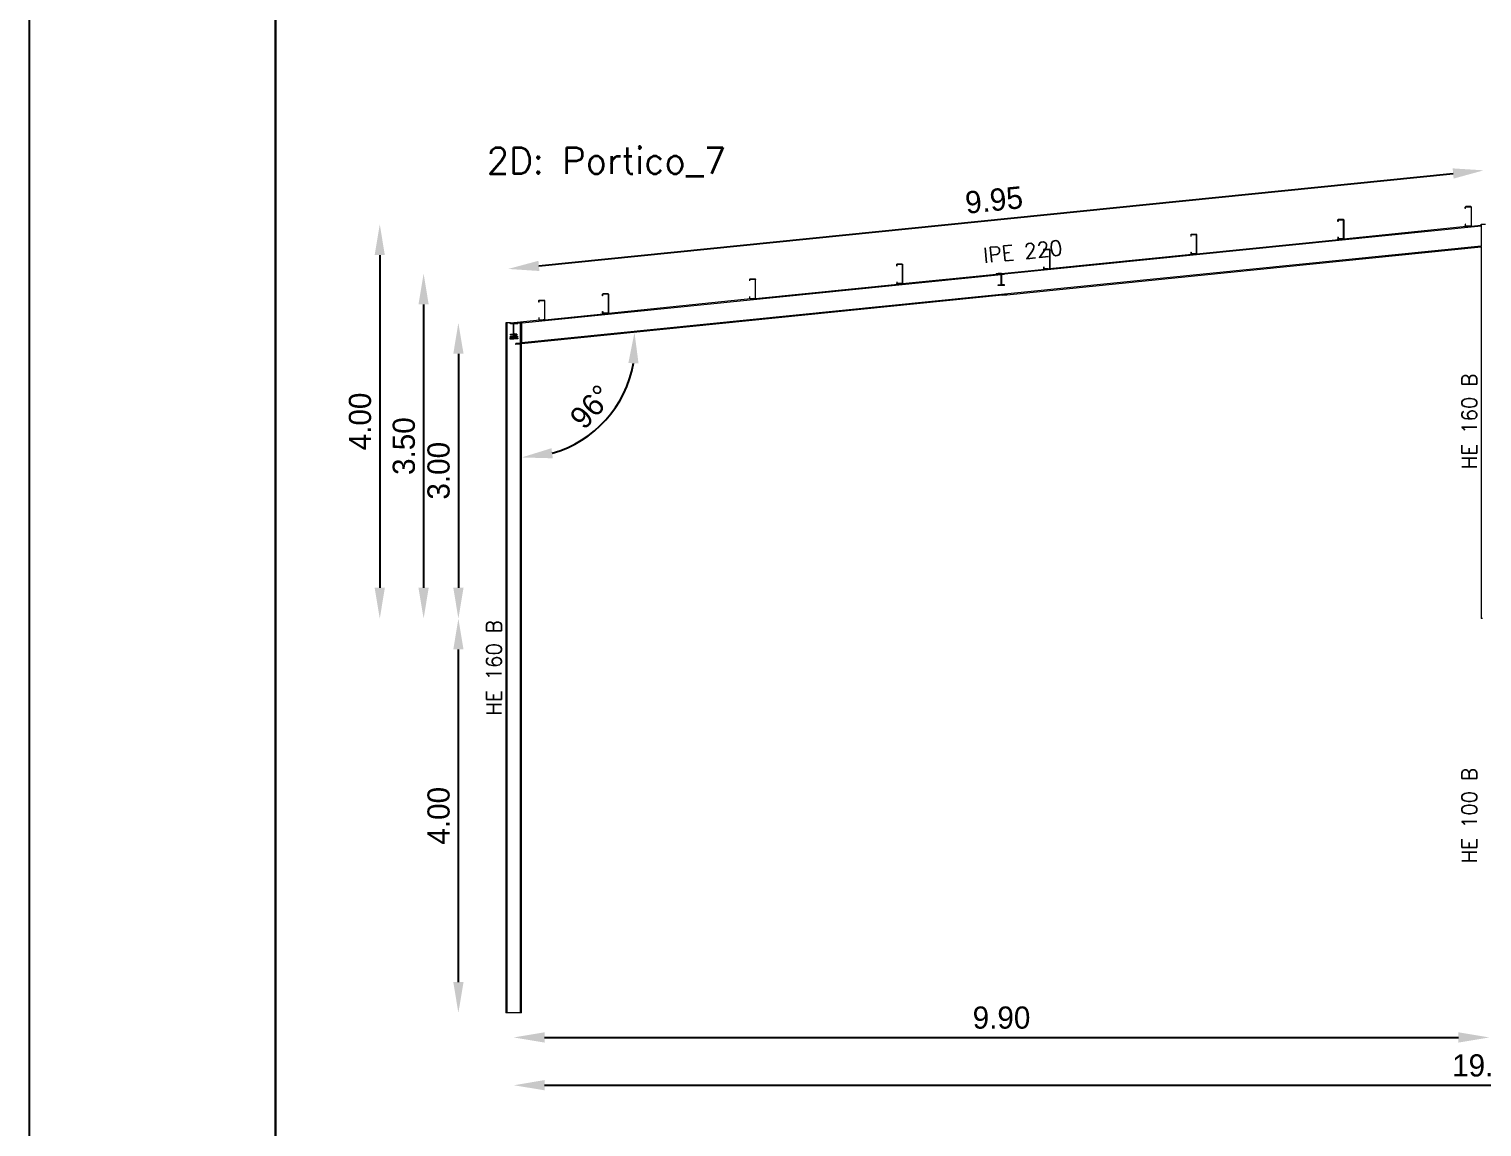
# Model space of a CAD drawing. Header units: inches. Extents: x 72863 to 72995, y 49095 to 49225.
# Drawn here: x 72907.03 to 72918.83, y 49205.99 to 49214.9 of the extents above; entities that cross this region are included whole.
import ezdxf
from ezdxf.enums import TextEntityAlignment as Align

# ---------------------------------------------------------------- set-up
doc = ezdxf.new("R2010")
doc.units = ezdxf.units.IN
doc.layers.get('0').update_dxf_attribs({"lineweight": 15})
for name, color, linetype, lineweight in [('BARRAS_DE_ACERO', 7, 'Continuous', 9), ('Cotas', 200, 'Continuous', 9), ('REFERENCIA_DE_LAS_BARRAS', 2, 'Continuous', 9), ('TITULOS', 9, 'Continuous', 9)]:
    doc.layers.add(name, color=color, linetype=linetype, lineweight=lineweight)
doc.layers.add('VG', color=7, linetype='Continuous')
doc.styles.add('CYPETXT', font='romans__.ttf', dxfattribs={"height": 0.2})
doc.styles.add('RomanS', font='')
doc.styles.get('RomanS').set_extended_font_data('Porsche')
doc.dimstyles.new('100-color', dxfattribs={"dimtxt": 0.18, "dimasz": 0.25, "dimexe": 0, "dimexo": 0.5, "dimgap": 0.07, "dimtad": 1, "dimlfac": 1.25, "dimzin": 4, "dimdsep": 46, "dimtxsty": 'RomanS', "dimcen": 0.1, "dimse1": 1, "dimse2": 1, "dimadec": 0, "dimazin": 0, "dimtfac": 1, "dimtix": 1, "dimtmove": 2, "dimatfit": 3, "dimfxl": 1, "dimtvp": 1.058824, "dimtolj": 1, "dimtzin": 1, "dimarcsym": 0})

# ---------------------------------------------------------------- blocks, each defined once
blk = doc.blocks.new('PLANTILLA')
at = {"layer": 'VG'}
for p, q in [((72862.71, 49224.711), (72862.71, 49195.011)), ((72864.71, 49196.011), (72864.71, 49223.711))]:
    blk.add_line(p, q, dxfattribs=at)
blk.add_lwpolyline([(72903.71, 49199.561), (72903.71, 49223.711), (72864.71, 49223.711), (72864.71, 49196.011), (72885.71, 49196.011), (72885.71, 49199.611)], dxfattribs=at)
blk = doc.blocks.new('*D108')
at = {"layer": 'Cotas', "color": 0, "lineweight": -2, "transparency": 16777216}
blk.add_line((72911.218, 49206.328), (72926.558, 49206.328), dxfattribs=at)
at = {"layer": 'Cotas', "color": 0, "transparency": 16777216}
for points in [[(72911.218, 49206.37), (72911.218, 49206.287), (72910.968, 49206.328)], [(72926.558, 49206.37), (72926.558, 49206.287), (72926.808, 49206.328)]]:
    blk.add_solid(points, dxfattribs=at)
at = {"layer": 'Defpoints', "color": 0, "transparency": 16777216}
for p in [(72910.968, 49206.915), (72926.808, 49206.915), (72926.808, 49206.328)]:
    blk.add_point(p, dxfattribs=at)
at = {"layer": 'Cotas', "color": 0, "transparency": 16777216, "insert": (72918.888, 49206.488), "char_height": 0.18, "attachment_point": 5, "style": 'RomanS'}
blk.add_mtext('\\A1;19.80', dxfattribs=at)
blk = doc.blocks.new('*D109')
at = {"layer": 'Cotas', "color": 0, "lineweight": -2, "transparency": 16777216}
blk.add_line((72910.518, 49207.165), (72910.518, 49209.865), dxfattribs=at)
at = {"layer": 'Cotas', "color": 0, "transparency": 16777216}
for points in [[(72910.477, 49209.865), (72910.56, 49209.865), (72910.518, 49210.115)], [(72910.477, 49207.165), (72910.56, 49207.165), (72910.518, 49206.915)]]:
    blk.add_solid(points, dxfattribs=at)
at = {"layer": 'Defpoints', "color": 0, "transparency": 16777216}
for p in [(72910.518, 49210.115), (72910.968, 49210.115), (72910.968, 49206.915)]:
    blk.add_point(p, dxfattribs=at)
at = {"layer": 'Cotas', "color": 0, "transparency": 16777216, "insert": (72910.358, 49208.515), "char_height": 0.18, "attachment_point": 5, "rotation": 90, "style": 'RomanS'}
blk.add_mtext('\\A1;4.00', dxfattribs=at)
blk = doc.blocks.new('*D110')
at = {"layer": 'Cotas', "color": 0, "lineweight": -2, "transparency": 16777216}
blk.add_line((72910.518, 49212.265), (72910.518, 49210.365), dxfattribs=at)
at = {"layer": 'Cotas', "color": 0, "transparency": 16777216}
for points in [[(72910.477, 49212.265), (72910.56, 49212.265), (72910.518, 49212.515)], [(72910.477, 49210.365), (72910.56, 49210.365), (72910.518, 49210.115)]]:
    blk.add_solid(points, dxfattribs=at)
at = {"layer": 'Defpoints', "color": 0, "transparency": 16777216}
for p in [(72910.968, 49212.515), (72910.518, 49210.115), (72910.968, 49210.115)]:
    blk.add_point(p, dxfattribs=at)
at = {"layer": 'Cotas', "color": 0, "transparency": 16777216, "insert": (72910.358, 49211.315), "char_height": 0.18, "attachment_point": 5, "rotation": 90, "style": 'RomanS'}
blk.add_mtext('\\A1;3.00', dxfattribs=at)
blk = doc.blocks.new('*D112')
at = {"layer": 'Cotas', "color": 0, "lineweight": -2, "transparency": 16777216}
blk.add_line((72910.236, 49212.665), (72910.236, 49210.365), dxfattribs=at)
at = {"layer": 'Cotas', "color": 0, "transparency": 16777216}
for points in [[(72910.194, 49212.665), (72910.277, 49212.665), (72910.236, 49212.915)], [(72910.194, 49210.365), (72910.277, 49210.365), (72910.236, 49210.115)]]:
    blk.add_solid(points, dxfattribs=at)
at = {"layer": 'Defpoints', "color": 0, "transparency": 16777216}
for p in [(72914.928, 49212.915), (72910.236, 49210.115), (72914.928, 49210.115)]:
    blk.add_point(p, dxfattribs=at)
at = {"layer": 'Cotas', "color": 0, "transparency": 16777216, "insert": (72910.076, 49211.515), "char_height": 0.18, "attachment_point": 5, "rotation": 90, "style": 'RomanS'}
blk.add_mtext('\\A1;3.50', dxfattribs=at)
blk = doc.blocks.new('*D113')
at = {"layer": 'Cotas', "color": 0, "lineweight": -2, "transparency": 16777216}
blk.add_line((72909.88, 49213.065), (72909.88, 49210.365), dxfattribs=at)
at = {"layer": 'Cotas', "color": 0, "transparency": 16777216}
for points in [[(72909.838, 49213.065), (72909.921, 49213.065), (72909.88, 49213.315)], [(72909.838, 49210.365), (72909.921, 49210.365), (72909.88, 49210.115)]]:
    blk.add_solid(points, dxfattribs=at)
at = {"layer": 'Defpoints', "color": 0, "transparency": 16777216}
for p in [(72918.888, 49213.315), (72909.88, 49210.115), (72918.888, 49210.115)]:
    blk.add_point(p, dxfattribs=at)
at = {"layer": 'Cotas', "color": 0, "transparency": 16777216, "insert": (72909.72, 49211.715), "char_height": 0.18, "attachment_point": 5, "rotation": 90, "style": 'RomanS'}
blk.add_mtext('\\A1;4.00', dxfattribs=at)
blk = doc.blocks.new('*D115')
at = {"layer": 'Cotas', "color": 0, "lineweight": -2, "transparency": 16777216}
blk.add_line((72911.218, 49206.716), (72918.638, 49206.716), dxfattribs=at)
at = {"layer": 'Cotas', "color": 0, "transparency": 16777216}
for points in [[(72911.218, 49206.758), (72911.218, 49206.674), (72910.968, 49206.716)], [(72918.638, 49206.758), (72918.638, 49206.674), (72918.888, 49206.716)]]:
    blk.add_solid(points, dxfattribs=at)
at = {"layer": 'Defpoints', "color": 0, "transparency": 16777216}
for p in [(72910.968, 49206.915), (72918.888, 49206.915), (72918.888, 49206.716)]:
    blk.add_point(p, dxfattribs=at)
at = {"layer": 'Cotas', "color": 0, "transparency": 16777216, "insert": (72914.928, 49206.876), "char_height": 0.18, "attachment_point": 5, "style": 'RomanS'}
blk.add_mtext('\\A1;9.90', dxfattribs=at)
blk = doc.blocks.new('*D116')
at = {"layer": 'Cotas', "color": 0, "lineweight": -2, "transparency": 16777216}
blk.add_line((72911.172, 49212.978), (72918.595, 49213.728), dxfattribs=at)
at = {"layer": 'Cotas', "color": 0, "transparency": 16777216}
for points in [[(72918.591, 49213.769), (72918.599, 49213.686), (72918.843, 49213.753)], [(72911.168, 49213.019), (72911.176, 49212.936), (72910.923, 49212.953)]]:
    blk.add_solid(points, dxfattribs=at)
at = {"layer": 'Defpoints', "color": 0, "transparency": 16777216}
for p in [(72918.843, 49213.753), (72918.888, 49213.315), (72910.968, 49212.515)]:
    blk.add_point(p, dxfattribs=at)
at = {"layer": 'Cotas', "color": 0, "transparency": 16777216, "insert": (72914.867, 49213.512), "char_height": 0.18, "attachment_point": 5, "rotation": 5.7679, "style": 'RomanS'}
blk.add_mtext('\\A1;9.95', dxfattribs=at)
blk = doc.blocks.new('*D140')
at = {"layer": 'Cotas', "color": 0, "lineweight": -2, "transparency": 16777216}
blk.add_arc((72911.032, 49212.345), 0.921, 285.5923, 350.1756, dxfattribs=at)
at = {"layer": 'Cotas', "color": 0, "transparency": 16777216}
for points in [[(72911.898, 49212.189), (72911.981, 49212.186), (72911.948, 49212.437)], [(72911.285, 49211.416), (72911.274, 49211.498), (72911.032, 49211.423)]]:
    blk.add_solid(points, dxfattribs=at)
at = {"layer": 'Defpoints', "color": 0, "transparency": 16777216}
for p in [(72914.937, 49212.739), (72911.032, 49212.345), (72911.032, 49212.345), (72911.519, 49211.562), (72911.032, 49206.915)]:
    blk.add_point(p, dxfattribs=at)
at = {"layer": 'Cotas', "color": 0, "transparency": 16777216, "insert": (72911.597, 49211.834), "char_height": 0.18, "attachment_point": 5, "rotation": 47.8839, "style": 'RomanS'}
blk.add_mtext('\\A1;96°', dxfattribs=at)

msp = doc.modelspace()

# ---------------------------------------------------------------- linework, layer by layer
at = {"layer": 'BARRAS_DE_ACERO'}
for p, q in [((72918.694, 49213.4566), (72918.6937, 49213.4553)), ((72918.6937, 49213.4429), (72918.6937, 49213.4553)), ((72918.6953, 49213.4429), (72918.6937, 49213.4429)), ((72918.694, 49213.4566), (72918.6948, 49213.4578)), ((72918.696, 49213.4586), (72918.6948, 49213.4578)), ((72918.6953, 49213.4429), (72918.6953, 49213.4553)), ((72918.6959, 49213.4567), (72918.6966, 49213.4571)), ((72918.696, 49213.4586), (72918.6973, 49213.4589)), ((72918.6973, 49213.4573), (72918.6966, 49213.4571)), ((72918.7381, 49213.4589), (72918.6973, 49213.4589)), ((72918.6973, 49213.4573), (72918.7381, 49213.4573)), ((72918.7381, 49213.4589), (72918.7395, 49213.4586)), ((72918.7389, 49213.4571), (72918.7381, 49213.4573)), ((72918.7395, 49213.4567), (72918.7389, 49213.4571)), ((72918.7395, 49213.4586), (72918.7407, 49213.4578)), ((72918.7395, 49213.4567), (72918.74, 49213.456)), ((72918.7401, 49213.4553), (72918.74, 49213.456)), ((72918.7401, 49213.4553), (72918.7401, 49213.3025)), ((72918.7407, 49213.4578), (72918.7415, 49213.4566)), ((72918.7415, 49213.4566), (72918.7417, 49213.4553)), ((72918.7417, 49213.4553), (72918.7417, 49213.3025)), ((72917.6593, 49213.3521), (72917.659, 49213.3508)), ((72917.659, 49213.3384), (72917.659, 49213.3508)), ((72917.659, 49213.3384), (72917.659, 49213.3384)), ((72917.6606, 49213.3384), (72917.659, 49213.3384)), ((72917.6601, 49213.3533), (72917.6593, 49213.3521)), ((72917.6601, 49213.3533), (72917.6612, 49213.3541)), ((72917.6606, 49213.3508), (72917.6608, 49213.3515)), ((72917.6606, 49213.3384), (72917.6606, 49213.3508)), ((72917.661, 49213.3384), (72917.6606, 49213.3384)), ((72917.6608, 49213.3515), (72917.6612, 49213.3522)), ((72917.661, 49213.3504), (72917.661, 49213.3384)), ((72917.6618, 49213.3526), (72917.6612, 49213.3522)), ((72917.6618, 49213.3526), (72917.6626, 49213.3528)), ((72917.6623, 49213.3522), (72917.663, 49213.3524)), ((72917.6626, 49213.3528), (72917.7034, 49213.3528)), ((72917.703, 49213.3544), (72917.663, 49213.3544)), ((72917.663, 49213.3524), (72917.703, 49213.3524)), ((72917.7034, 49213.3544), (72917.703, 49213.3544)), ((72917.7038, 49213.3522), (72917.703, 49213.3524)), ((72917.7048, 49213.3541), (72917.7034, 49213.3544)), ((72917.7042, 49213.3526), (72917.7034, 49213.3528)), ((72917.7038, 49213.3522), (72917.7044, 49213.3518)), ((72917.7048, 49213.3522), (72917.7042, 49213.3526)), ((72917.7044, 49213.3518), (72917.7049, 49213.3511)), ((72917.7059, 49213.3533), (72917.7048, 49213.3541)), ((72917.7053, 49213.3515), (72917.7048, 49213.3522)), ((72917.7049, 49213.3511), (72917.705, 49213.3504)), ((72917.705, 49213.3504), (72917.705, 49213.1984)), ((72917.7053, 49213.3515), (72917.7054, 49213.3508)), ((72917.7054, 49213.198), (72917.7054, 49213.3508)), ((72917.7059, 49213.3533), (72917.7067, 49213.3521)), ((72918.7284, 49213.2989), (72917.7061, 49213.1956)), ((72917.707, 49213.3508), (72917.7067, 49213.3521)), ((72917.707, 49213.3508), (72917.707, 49213.3504)), ((72917.707, 49213.1983), (72917.707, 49213.3504)), ((72917.707, 49213.3504), (72917.707, 49213.1984)), ((72917.707, 49213.3504), (72917.707, 49213.3504)), ((72918.6937, 49213.3149), (72918.6937, 49213.3025)), ((72918.6953, 49213.3149), (72918.6937, 49213.3149)), ((72918.694, 49213.3011), (72918.6937, 49213.3025)), ((72918.694, 49213.3011), (72918.6948, 49213.2999)), ((72918.6948, 49213.2999), (72918.696, 49213.2991)), ((72918.6955, 49213.3017), (72918.6959, 49213.3011)), ((72918.6966, 49213.3006), (72918.6959, 49213.3011)), ((72918.6973, 49213.2989), (72918.696, 49213.2991)), ((72918.6973, 49213.3005), (72918.6966, 49213.3006)), ((72918.7381, 49213.3005), (72918.6973, 49213.3005)), ((72918.6973, 49213.2989), (72918.7284, 49213.2989)), ((72918.7284, 49213.2989), (72918.7381, 49213.2989)), ((72918.7381, 49213.3005), (72918.7389, 49213.3006)), ((72918.7389, 49213.3006), (72918.7395, 49213.3011)), ((72918.7395, 49213.3011), (72918.74, 49213.3017)), ((72918.74, 49213.3017), (72918.7401, 49213.3025)), ((72918.7407, 49213.2999), (72918.7408, 49213.3001)), ((72918.7415, 49213.3011), (72918.7417, 49213.3025)), ((72918.8237, 49213.3085), (72918.8237, 49213.315)), ((72918.8237, 49213.3085), (72918.8237, 49213.3011)), ((72918.8237, 49213.3011), (72918.8237, 49213.139)), ((72916.4653, 49213.2315), (72916.4651, 49213.2302)), ((72916.4651, 49213.2302), (72916.4651, 49213.2178)), ((72916.4651, 49213.2178), (72916.4667, 49213.2178)), ((72916.4661, 49213.2327), (72916.4653, 49213.2315)), ((72916.4661, 49213.2327), (72916.4673, 49213.2335)), ((72916.4667, 49213.2302), (72916.4668, 49213.2309)), ((72916.4667, 49213.2178), (72916.4667, 49213.2302)), ((72916.4667, 49213.2178), (72916.4671, 49213.2178)), ((72916.4673, 49213.2316), (72916.4668, 49213.2309)), ((72916.4672, 49213.2305), (72916.4671, 49213.2298)), ((72916.4671, 49213.2178), (72916.4671, 49213.2298)), ((72916.4672, 49213.2305), (72916.4677, 49213.2312)), ((72916.4673, 49213.2335), (72916.4687, 49213.2338)), ((72916.4679, 49213.232), (72916.4673, 49213.2316)), ((72916.4677, 49213.2312), (72916.4683, 49213.2316)), ((72916.4679, 49213.232), (72916.4687, 49213.2322)), ((72916.4683, 49213.2316), (72916.4691, 49213.2318)), ((72916.4687, 49213.2338), (72916.5095, 49213.2338)), ((72916.4687, 49213.2322), (72916.5095, 49213.2322)), ((72916.4691, 49213.2318), (72916.5091, 49213.2318)), ((72916.5091, 49213.2318), (72916.5099, 49213.2316)), ((72916.5109, 49213.2335), (72916.5095, 49213.2338)), ((72916.5095, 49213.2322), (72916.5102, 49213.232)), ((72916.5099, 49213.2316), (72916.5105, 49213.2312)), ((72916.5102, 49213.232), (72916.5109, 49213.2316)), ((72916.512, 49213.2327), (72916.5109, 49213.2335)), ((72916.5109, 49213.2316), (72916.5113, 49213.2309)), ((72916.5111, 49213.0778), (72916.5111, 49213.2298)), ((72916.5113, 49213.2309), (72916.5115, 49213.2302)), ((72916.5115, 49213.0774), (72916.5115, 49213.2302)), ((72916.5128, 49213.2315), (72916.512, 49213.2327)), ((72916.5121, 49213.075), (72917.6937, 49213.1944)), ((72916.5131, 49213.2302), (72916.5128, 49213.2315)), ((72916.5131, 49213.2298), (72916.5131, 49213.2302)), ((72916.5131, 49213.0777), (72916.5131, 49213.2298)), ((72916.5131, 49213.0778), (72916.5131, 49213.2298)), ((72916.5131, 49213.2298), (72916.5131, 49213.2298)), ((72917.6606, 49213.2104), (72917.659, 49213.2104)), ((72917.6606, 49213.2104), (72917.661, 49213.2104)), ((72917.6606, 49213.2104), (72917.6606, 49213.198)), ((72917.6608, 49213.1972), (72917.6606, 49213.198)), ((72917.6612, 49213.1965), (72917.6608, 49213.1972)), ((72917.661, 49213.1984), (72917.661, 49213.2104)), ((72917.6612, 49213.1976), (72917.661, 49213.1984)), ((72917.6616, 49213.1969), (72917.6612, 49213.1976)), ((72917.6626, 49213.1944), (72917.6612, 49213.1946)), ((72917.6616, 49213.1969), (72917.6623, 49213.1965)), ((72917.6623, 49213.1965), (72917.663, 49213.1964)), ((72917.6626, 49213.196), (72917.7034, 49213.196)), ((72917.6937, 49213.1944), (72917.6626, 49213.1944)), ((72917.703, 49213.1964), (72917.663, 49213.1964)), ((72917.6937, 49213.1944), (72917.7034, 49213.1944)), ((72917.703, 49213.1964), (72917.7038, 49213.1965)), ((72917.7048, 49213.1946), (72917.7034, 49213.1944)), ((72917.7038, 49213.1965), (72917.7044, 49213.1969)), ((72917.7044, 49213.1969), (72917.7049, 49213.1976)), ((72917.7053, 49213.1972), (72917.7048, 49213.1965)), ((72917.7048, 49213.1946), (72917.7059, 49213.1954)), ((72917.705, 49213.1984), (72917.7049, 49213.1976)), ((72917.7053, 49213.1972), (72917.7054, 49213.198)), ((72917.7059, 49213.1954), (72917.7061, 49213.1956)), ((72917.7067, 49213.1966), (72917.7061, 49213.1956)), ((72917.7067, 49213.1966), (72917.707, 49213.198)), ((72917.707, 49213.1983), (72917.707, 49213.1984)), ((72917.707, 49213.198), (72917.707, 49213.1983)), ((72914.9717, 49212.7425), (72918.8237, 49213.1316)), ((72915.2714, 49213.1109), (72915.2712, 49213.1096)), ((72915.2712, 49213.1096), (72915.2712, 49213.0972)), ((72915.2728, 49213.0972), (72915.2712, 49213.0972)), ((72915.2722, 49213.1121), (72915.2714, 49213.1109)), ((72915.2734, 49213.1129), (72915.2722, 49213.1121)), ((72915.2728, 49213.1096), (72915.2729, 49213.1103)), ((72915.2728, 49213.0972), (72915.2728, 49213.1096)), ((72915.2733, 49213.111), (72915.2729, 49213.1103)), ((72915.2748, 49213.1132), (72915.2734, 49213.1129)), ((72915.2748, 49213.1132), (72915.3156, 49213.1132)), ((72915.2748, 49213.1116), (72915.3156, 49213.1116)), ((72915.3169, 49213.1129), (72915.3156, 49213.1132)), ((72915.3156, 49213.1116), (72915.3163, 49213.1114)), ((72915.3163, 49213.1114), (72915.317, 49213.111)), ((72915.3181, 49213.1121), (72915.3169, 49213.1129)), ((72915.3174, 49213.1103), (72915.317, 49213.111)), ((72915.3176, 49213.1096), (72915.3174, 49213.1103)), ((72915.3176, 49213.1096), (72915.3176, 49212.9568)), ((72915.3189, 49213.1109), (72915.3181, 49213.1121)), ((72916.4998, 49213.0738), (72915.3182, 49212.9544)), ((72915.3189, 49213.1109), (72915.3192, 49213.1096)), ((72915.3192, 49213.1096), (72915.3192, 49212.9568)), ((72916.4651, 49213.0898), (72916.4667, 49213.0898)), ((72916.4651, 49213.0898), (72916.4651, 49213.0774)), ((72916.4651, 49213.0774), (72916.4653, 49213.076)), ((72916.4661, 49213.0748), (72916.4653, 49213.076)), ((72916.4673, 49213.074), (72916.4661, 49213.0748)), ((72916.4667, 49213.0898), (72916.4671, 49213.0898)), ((72916.4667, 49213.0898), (72916.4667, 49213.0774)), ((72916.4668, 49213.0766), (72916.4667, 49213.0774)), ((72916.4673, 49213.0759), (72916.4668, 49213.0766)), ((72916.4671, 49213.0898), (72916.4671, 49213.0778)), ((72916.4671, 49213.0778), (72916.4672, 49213.077)), ((72916.4672, 49213.077), (72916.4677, 49213.0763)), ((72916.4679, 49213.0755), (72916.4673, 49213.0759)), ((72916.4679, 49213.0755), (72916.4687, 49213.0754)), ((72916.4687, 49213.0754), (72916.5095, 49213.0754)), ((72916.5095, 49213.0738), (72916.4998, 49213.0738)), ((72916.5099, 49213.0759), (72916.5091, 49213.0758)), ((72916.5102, 49213.0755), (72916.5095, 49213.0754)), ((72916.5095, 49213.0738), (72916.5109, 49213.074)), ((72916.5099, 49213.0759), (72916.5105, 49213.0763)), ((72916.5102, 49213.0755), (72916.5109, 49213.0759)), ((72916.5105, 49213.0763), (72916.5109, 49213.077)), ((72916.5111, 49213.0778), (72916.5109, 49213.077)), ((72916.5109, 49213.0759), (72916.5113, 49213.0766)), ((72916.5113, 49213.0766), (72916.5115, 49213.0774)), ((72916.5128, 49213.076), (72916.5121, 49213.075)), ((72916.5131, 49213.0777), (72916.5131, 49213.0778)), ((72918.8237, 49213.1316), (72918.8237, 49210.115)), ((72911.0349, 49212.5144), (72914.9259, 49212.9074)), ((72914.0772, 49212.989), (72914.0775, 49212.9903)), ((72914.0772, 49212.9766), (72914.0772, 49212.989)), ((72914.0788, 49212.9766), (72914.0772, 49212.9766)), ((72914.0772, 49212.9766), (72914.0772, 49212.9766)), ((72914.0775, 49212.9903), (72914.0783, 49212.9915)), ((72914.0783, 49212.9915), (72914.0795, 49212.9923)), ((72914.0788, 49212.989), (72914.079, 49212.9897)), ((72914.0788, 49212.9766), (72914.0788, 49212.989)), ((72914.0788, 49212.9766), (72914.0792, 49212.9766)), ((72914.0794, 49212.9904), (72914.079, 49212.9897)), ((72914.0792, 49212.9886), (72914.0794, 49212.9893)), ((72914.0792, 49212.9886), (72914.0792, 49212.9766)), ((72914.0801, 49212.9908), (72914.0794, 49212.9904)), ((72914.0794, 49212.9893), (72914.0798, 49212.99)), ((72914.0795, 49212.9923), (72914.0808, 49212.9926)), ((72914.0805, 49212.9904), (72914.0798, 49212.99)), ((72914.0801, 49212.9908), (72914.0808, 49212.991)), ((72914.0812, 49212.9906), (72914.0805, 49212.9904)), ((72914.0808, 49212.991), (72914.1216, 49212.991)), ((72914.0812, 49212.9906), (72914.1212, 49212.9906)), ((72914.122, 49212.9904), (72914.1212, 49212.9906)), ((72914.1216, 49212.9926), (72914.123, 49212.9923)), ((72914.1224, 49212.9908), (72914.1216, 49212.991)), ((72914.122, 49212.9904), (72914.1227, 49212.99)), ((72914.1224, 49212.9908), (72914.123, 49212.9904)), ((72914.1231, 49212.9893), (72914.1227, 49212.99)), ((72914.1242, 49212.9915), (72914.123, 49212.9923)), ((72914.123, 49212.9904), (72914.1235, 49212.9897)), ((72914.1231, 49212.9893), (72914.1232, 49212.9886)), ((72914.1232, 49212.8366), (72914.1232, 49212.9886)), ((72914.1235, 49212.9897), (72914.1236, 49212.989)), ((72914.1242, 49212.9915), (72914.125, 49212.9903)), ((72914.125, 49212.9903), (72914.1252, 49212.989)), ((72914.1252, 49212.9886), (72914.1252, 49212.989)), ((72914.1252, 49212.9886), (72914.1252, 49212.9886)), ((72914.1252, 49212.9886), (72914.1252, 49212.8365)), ((72914.1252, 49212.9886), (72914.1252, 49212.8366)), ((72914.8837, 49212.915), (72914.9021, 49212.915)), ((72914.9021, 49212.915), (72914.9021, 49212.9124)), ((72914.9277, 49212.915), (72914.9021, 49212.915)), ((72914.9021, 49212.9099), (72914.9021, 49212.9124)), ((72914.9277, 49212.915), (72915.3059, 49212.9532)), ((72914.9294, 49212.9077), (72914.951, 49212.9099)), ((72914.9294, 49212.9099), (72914.951, 49212.9099)), ((72914.9294, 49212.9077), (72914.9294, 49212.9099)), ((72914.9294, 49212.9077), (72914.9294, 49212.9077)), ((72914.951, 49212.9099), (72914.951, 49212.9099)), ((72914.951, 49212.9099), (72914.951, 49212.9099)), ((72914.9533, 49212.9099), (72914.951, 49212.9099)), ((72915.2728, 49212.9692), (72915.2712, 49212.9692)), ((72915.2728, 49212.9692), (72915.2728, 49212.9568)), ((72915.2729, 49212.956), (72915.2728, 49212.9568)), ((72915.2748, 49212.9548), (72915.274, 49212.9549)), ((72915.2748, 49212.9548), (72915.3156, 49212.9548)), ((72915.3059, 49212.9532), (72915.2748, 49212.9532)), ((72915.3059, 49212.9532), (72915.3156, 49212.9532)), ((72915.3156, 49212.9548), (72915.3163, 49212.9549)), ((72915.3169, 49212.9534), (72915.3156, 49212.9532)), ((72915.317, 49212.9553), (72915.3163, 49212.9549)), ((72915.3169, 49212.9534), (72915.3181, 49212.9542)), ((72915.317, 49212.9553), (72915.3174, 49212.956)), ((72915.3176, 49212.9568), (72915.3174, 49212.956)), ((72915.3181, 49212.9542), (72915.3182, 49212.9544)), ((72915.3189, 49212.9554), (72915.3182, 49212.9544)), ((72915.3192, 49212.9568), (72915.3189, 49212.9554)), ((72912.8836, 49212.8697), (72912.8833, 49212.8684)), ((72912.8833, 49212.856), (72912.8833, 49212.8684)), ((72912.8849, 49212.856), (72912.8833, 49212.856)), ((72912.8844, 49212.8709), (72912.8836, 49212.8697)), ((72912.8855, 49212.8717), (72912.8844, 49212.8709)), ((72912.8849, 49212.8684), (72912.8851, 49212.8691)), ((72912.8849, 49212.856), (72912.8849, 49212.8684)), ((72912.8851, 49212.8691), (72912.8855, 49212.8698)), ((72912.8855, 49212.8717), (72912.8869, 49212.872)), ((72912.8869, 49212.872), (72912.9277, 49212.872)), ((72912.8869, 49212.8704), (72912.9277, 49212.8704)), ((72912.9277, 49212.872), (72912.9291, 49212.8717)), ((72912.9277, 49212.8704), (72912.9285, 49212.8702)), ((72912.9291, 49212.8698), (72912.9285, 49212.8702)), ((72912.9291, 49212.8717), (72912.9303, 49212.8709)), ((72912.9291, 49212.8698), (72912.9295, 49212.8691)), ((72912.9297, 49212.8684), (72912.9295, 49212.8691)), ((72912.9297, 49212.7156), (72912.9297, 49212.8684)), ((72912.931, 49212.8697), (72912.9303, 49212.8709)), ((72912.9304, 49212.7132), (72914.112, 49212.8326)), ((72912.931, 49212.8697), (72912.9313, 49212.8684)), ((72912.9313, 49212.7156), (72912.9313, 49212.8684)), ((72914.0788, 49212.8486), (72914.0792, 49212.8486)), ((72914.0788, 49212.8486), (72914.0788, 49212.8362)), ((72914.079, 49212.8354), (72914.0788, 49212.8362)), ((72914.079, 49212.8354), (72914.0794, 49212.8347)), ((72914.0792, 49212.8486), (72914.0792, 49212.8366)), ((72914.0792, 49212.8366), (72914.0794, 49212.8358)), ((72914.0794, 49212.8358), (72914.0798, 49212.8351)), ((72914.0801, 49212.8343), (72914.0794, 49212.8347)), ((72914.0798, 49212.8351), (72914.0805, 49212.8347)), ((72914.0808, 49212.8342), (72914.0801, 49212.8343)), ((72914.0812, 49212.8346), (72914.0805, 49212.8347)), ((72914.1216, 49212.8342), (72914.0808, 49212.8342)), ((72914.0812, 49212.8346), (72914.1212, 49212.8346)), ((72914.0812, 49212.8326), (72914.112, 49212.8326)), ((72914.1216, 49212.8326), (72914.112, 49212.8326)), ((72914.1212, 49212.8346), (72914.122, 49212.8347)), ((72914.1224, 49212.8343), (72914.1216, 49212.8342)), ((72914.123, 49212.8328), (72914.1216, 49212.8326)), ((72914.1227, 49212.8351), (72914.122, 49212.8347)), ((72914.1224, 49212.8343), (72914.123, 49212.8347)), ((72914.123, 49212.8347), (72914.1235, 49212.8354)), ((72914.1242, 49212.8336), (72914.123, 49212.8328)), ((72914.1243, 49212.8338), (72914.1242, 49212.8336)), ((72914.125, 49212.8348), (72914.1252, 49212.8362)), ((72914.1252, 49212.8366), (72914.1252, 49212.8365)), ((72914.1252, 49212.8362), (72914.1252, 49212.8365)), ((72914.9021, 49212.819), (72914.9021, 49212.824)), ((72914.9533, 49212.819), (72914.9021, 49212.819)), ((72914.9365, 49212.739), (72911.0317, 49212.3445)), ((72911.1717, 49212.6955), (72911.172, 49212.6968)), ((72911.1717, 49212.6831), (72911.1717, 49212.6955)), ((72911.1733, 49212.6831), (72911.1717, 49212.6831)), ((72911.1728, 49212.698), (72911.172, 49212.6968)), ((72911.1728, 49212.698), (72911.1739, 49212.6988)), ((72911.1735, 49212.6962), (72911.1733, 49212.6955)), ((72911.1733, 49212.6831), (72911.1733, 49212.6955)), ((72911.1735, 49212.6962), (72911.1739, 49212.6969)), ((72911.1739, 49212.6988), (72911.1753, 49212.6991)), ((72911.1739, 49212.6969), (72911.1745, 49212.6973)), ((72911.1745, 49212.6973), (72911.1753, 49212.6975)), ((72911.1753, 49212.6991), (72911.2161, 49212.6991)), ((72911.1753, 49212.6975), (72911.2161, 49212.6975)), ((72911.2175, 49212.6988), (72911.2161, 49212.6991)), ((72911.2187, 49212.698), (72911.2175, 49212.6988)), ((72911.2181, 49212.6955), (72911.2181, 49212.5427)), ((72911.2194, 49212.6968), (72911.2187, 49212.698)), ((72911.2194, 49212.6968), (72911.2197, 49212.6955)), ((72911.2197, 49212.5427), (72911.2197, 49212.6955)), ((72911.6897, 49212.7491), (72911.6894, 49212.7478)), ((72911.6894, 49212.7354), (72911.6894, 49212.7478)), ((72911.691, 49212.7354), (72911.6894, 49212.7354)), ((72911.6904, 49212.7503), (72911.6897, 49212.7491)), ((72911.6904, 49212.7503), (72911.6916, 49212.7511)), ((72911.691, 49212.7354), (72911.691, 49212.7478)), ((72911.693, 49212.7498), (72911.7338, 49212.7498)), ((72911.7352, 49212.7511), (72911.7338, 49212.7514)), ((72911.7338, 49212.7498), (72911.7345, 49212.7496)), ((72911.7345, 49212.7496), (72911.7352, 49212.7492)), ((72911.7352, 49212.7511), (72911.7363, 49212.7503)), ((72911.7352, 49212.7492), (72911.7356, 49212.7485)), ((72911.7358, 49212.7478), (72911.7356, 49212.7485)), ((72911.7358, 49212.7478), (72911.7358, 49212.595)), ((72912.8849, 49212.728), (72912.8833, 49212.728)), ((72912.8833, 49212.7156), (72912.8833, 49212.728)), ((72912.8833, 49212.7156), (72912.8836, 49212.7142)), ((72912.8836, 49212.7142), (72912.8844, 49212.713)), ((72912.8844, 49212.713), (72912.8855, 49212.7122)), ((72912.8849, 49212.7156), (72912.8849, 49212.728)), ((72912.8851, 49212.7148), (72912.8849, 49212.7156)), ((72912.8851, 49212.7148), (72912.8855, 49212.7141)), ((72912.8855, 49212.7141), (72912.8861, 49212.7137)), ((72912.8869, 49212.712), (72912.8855, 49212.7122)), ((72912.8861, 49212.7137), (72912.8869, 49212.7136)), ((72912.8869, 49212.7136), (72912.9277, 49212.7136)), ((72912.8869, 49212.712), (72912.9181, 49212.712)), ((72912.9181, 49212.712), (72912.9277, 49212.712)), ((72912.9285, 49212.7137), (72912.9277, 49212.7136)), ((72912.9277, 49212.712), (72912.9291, 49212.7122)), ((72912.9285, 49212.7137), (72912.9291, 49212.7141)), ((72912.9295, 49212.7148), (72912.9291, 49212.7141)), ((72912.9303, 49212.713), (72912.9291, 49212.7122)), ((72912.9297, 49212.7156), (72912.9295, 49212.7148)), ((72912.931, 49212.7142), (72912.9313, 49212.7156)), ((72914.9365, 49212.739), (72914.9717, 49212.7425)), ((72914.9717, 49212.739), (72914.9365, 49212.739)), ((72914.9717, 49212.739), (72914.9717, 49212.7425)), ((72911.1717, 49212.5551), (72911.1717, 49212.5427)), ((72911.1733, 49212.5551), (72911.1717, 49212.5551)), ((72911.1733, 49212.5427), (72911.1733, 49212.5551)), ((72911.2188, 49212.5403), (72911.7241, 49212.5914)), ((72911.6894, 49212.6074), (72911.691, 49212.6074)), ((72911.6894, 49212.595), (72911.6894, 49212.6074)), ((72911.6894, 49212.595), (72911.6897, 49212.5936)), ((72911.6904, 49212.5924), (72911.6897, 49212.5936)), ((72911.6916, 49212.5916), (72911.6904, 49212.5924)), ((72911.691, 49212.6074), (72911.691, 49212.595)), ((72911.691, 49212.595), (72911.6911, 49212.5942)), ((72911.6911, 49212.5942), (72911.6916, 49212.5935)), ((72911.6916, 49212.5916), (72911.693, 49212.5914)), ((72911.7338, 49212.593), (72911.693, 49212.593)), ((72911.7241, 49212.5914), (72911.693, 49212.5914)), ((72911.7241, 49212.5914), (72911.7338, 49212.5914)), ((72911.7345, 49212.5931), (72911.7338, 49212.593)), ((72911.7352, 49212.5916), (72911.7338, 49212.5914)), ((72911.7345, 49212.5931), (72911.7352, 49212.5935)), ((72911.7352, 49212.5935), (72911.7356, 49212.5942)), ((72911.7352, 49212.5916), (72911.7363, 49212.5924)), ((72911.7356, 49212.5942), (72911.7358, 49212.595)), ((72911.7365, 49212.5926), (72911.7371, 49212.5936)), ((72910.9141, 49212.515), (72910.9037, 49212.515)), ((72910.9037, 49212.515), (72910.9037, 49206.915)), ((72910.9141, 49206.915), (72910.9141, 49212.515)), ((72910.9237, 49212.515), (72910.9141, 49212.515)), ((72910.9349, 49212.515), (72910.9349, 49212.509)), ((72910.9657, 49212.509), (72910.9349, 49212.509)), ((72910.9385, 49212.512), (72910.9385, 49212.5094)), ((72910.9658, 49212.5094), (72910.9385, 49212.5094)), ((72910.9421, 49212.515), (72910.9677, 49212.515)), ((72910.9421, 49212.5099), (72910.9421, 49212.515)), ((72910.9421, 49212.5099), (72910.9659, 49212.5099)), ((72910.9657, 49212.509), (72910.9657, 49212.4278)), ((72910.9657, 49212.4278), (72910.9657, 49212.424)), ((72910.9658, 49212.4291), (72910.9658, 49212.5094)), ((72910.9658, 49212.4291), (72910.9658, 49212.4259)), ((72910.9658, 49212.424), (72910.9658, 49212.4259)), ((72910.9659, 49212.4279), (72910.9659, 49212.5099)), ((72910.9659, 49212.4279), (72910.9659, 49212.424)), ((72910.9694, 49212.5099), (72910.9694, 49212.5077)), ((72910.9694, 49212.4304), (72910.9694, 49212.5077)), ((72910.9694, 49212.4304), (72910.9694, 49212.424)), ((72910.9695, 49212.5094), (72910.9707, 49212.5094)), ((72910.9695, 49212.5088), (72910.9695, 49212.5094)), ((72910.9695, 49212.5088), (72910.9695, 49212.5078)), ((72910.9695, 49212.5014), (72910.9695, 49212.5078)), ((72910.9695, 49212.4963), (72910.9695, 49212.5014)), ((72910.9695, 49212.4272), (72910.9695, 49212.4963)), ((72910.9822, 49212.509), (72910.9697, 49212.5078)), ((72910.9697, 49212.509), (72910.9822, 49212.509)), ((72910.9697, 49212.5078), (72910.9697, 49212.509)), ((72910.9697, 49212.424), (72910.9697, 49212.5078)), ((72910.9969, 49212.5094), (72910.9707, 49212.5094)), ((72910.9822, 49212.509), (72911.0005, 49212.509)), ((72910.9969, 49212.515), (72910.9933, 49212.515)), ((72910.9969, 49212.515), (72911.0005, 49212.515)), ((72910.9969, 49212.512), (72910.9969, 49212.515)), ((72910.9969, 49212.5094), (72910.9969, 49212.512)), ((72911.0005, 49212.5109), (72911.0005, 49212.515)), ((72911.0213, 49212.513), (72911.0213, 49212.515)), ((72911.0213, 49212.515), (72911.0317, 49212.515)), ((72911.0317, 49212.515), (72911.0317, 49212.514)), ((72911.0349, 49212.5144), (72911.0317, 49212.514)), ((72911.0317, 49212.514), (72911.0317, 49212.3519)), ((72911.0317, 49212.514), (72911.0317, 49212.514)), ((72911.172, 49212.5413), (72911.1717, 49212.5427)), ((72911.172, 49212.5413), (72911.1728, 49212.5401)), ((72911.1728, 49212.5401), (72911.1739, 49212.5393)), ((72911.1735, 49212.5419), (72911.1733, 49212.5427)), ((72911.1735, 49212.5419), (72911.1739, 49212.5413)), ((72911.1739, 49212.5393), (72911.1753, 49212.5391)), ((72911.1753, 49212.5407), (72911.2161, 49212.5407)), ((72911.1753, 49212.5391), (72911.2064, 49212.5391)), ((72911.2161, 49212.5391), (72911.2064, 49212.5391)), ((72911.2161, 49212.5407), (72911.2169, 49212.5408)), ((72911.2175, 49212.5393), (72911.2161, 49212.5391)), ((72911.2169, 49212.5408), (72911.2175, 49212.5413)), ((72911.218, 49212.5419), (72911.2175, 49212.5413)), ((72911.2187, 49212.5401), (72911.2175, 49212.5393)), ((72911.218, 49212.5419), (72911.2181, 49212.5427)), ((72911.2187, 49212.5401), (72911.2188, 49212.5403)), ((72911.2194, 49212.5413), (72911.2188, 49212.5403)), ((72911.2194, 49212.5413), (72911.2197, 49212.5427)), ((72910.9349, 49212.387), (72910.969, 49212.387)), ((72910.9385, 49212.4085), (72910.9653, 49212.4085)), ((72910.9385, 49212.4085), (72910.9385, 49212.403)), ((72910.9653, 49212.403), (72910.9385, 49212.403)), ((72910.9421, 49212.419), (72910.9421, 49212.424)), ((72910.9421, 49212.424), (72910.9653, 49212.424)), ((72910.9653, 49212.419), (72910.9421, 49212.419)), ((72910.9657, 49212.424), (72910.9653, 49212.424)), ((72910.9653, 49212.4085), (72910.9657, 49212.4085)), ((72910.9653, 49212.403), (72910.9657, 49212.403)), ((72910.9653, 49212.3929), (72910.9657, 49212.3929)), ((72910.9658, 49212.424), (72910.9657, 49212.424)), ((72910.9657, 49212.419), (72910.9658, 49212.419)), ((72910.9658, 49212.424), (72910.9659, 49212.424)), ((72910.9695, 49212.424), (72910.9697, 49212.424)), ((72910.9695, 49212.4085), (72910.9695, 49212.419)), ((72910.9695, 49212.419), (72910.9697, 49212.419)), ((72910.9695, 49212.4085), (72910.9697, 49212.4085)), ((72910.9697, 49212.4085), (72910.9697, 49212.419)), ((72910.97, 49212.419), (72910.9697, 49212.419)), ((72910.97, 49212.4085), (72910.9697, 49212.4085)), ((72910.9697, 49212.403), (72910.97, 49212.403)), ((72910.9697, 49212.3929), (72910.9697, 49212.403)), ((72910.9697, 49212.3929), (72910.97, 49212.3929)), ((72910.9933, 49212.419), (72910.97, 49212.419)), ((72910.9969, 49212.4085), (72910.97, 49212.4085)), ((72910.97, 49212.403), (72910.9969, 49212.403)), ((72910.97, 49212.3929), (72911.0005, 49212.3929)), ((72910.9853, 49212.3398), (72910.9846, 49212.3472)), ((72911.0213, 49212.3435), (72910.9853, 49212.3398)), ((72910.9933, 49212.424), (72910.9933, 49212.419)), ((72910.9969, 49212.4085), (72910.9969, 49212.403)), ((72911.0213, 49206.915), (72911.0213, 49212.3435)), ((72911.0317, 49212.3519), (72911.0317, 49212.3445)), ((72911.0317, 49206.915), (72911.0317, 49212.3445)), ((72918.8341, 49210.115), (72918.8237, 49210.115)), ((72910.9141, 49206.915), (72910.9037, 49206.915)), ((72911.0213, 49206.915), (72910.9141, 49206.915)), ((72911.0317, 49206.915), (72911.0213, 49206.915))]:
    msp.add_line(p, q, dxfattribs=at)
for points in [[(72918.6959, 49213.4567), (72918.6955, 49213.456), (72918.6953, 49213.4553)], [(72918.8237, 49213.3011), (72914.9533, 49212.9101), (72914.9533, 49212.9099)], [(72917.661, 49213.3504), (72917.6612, 49213.3511), (72917.6616, 49213.3518), (72917.6623, 49213.3522)], [(72917.663, 49213.3544), (72917.6626, 49213.3544), (72917.6612, 49213.3541)], [(72918.6955, 49213.3017), (72918.6953, 49213.3025), (72918.6953, 49213.3149)], [(72918.7381, 49213.2989), (72918.7395, 49213.2991), (72918.7407, 49213.2999)], [(72918.7415, 49213.3011), (72918.7408, 49213.3001), (72918.8237, 49213.3085)], [(72918.8237, 49213.315), (72918.8341, 49213.315), (72918.8585, 49213.315)], [(72918.8237, 49213.1316), (72918.8237, 49213.139), (72911.0317, 49212.3519)], [(72916.5105, 49213.2312), (72916.5109, 49213.2305), (72916.5111, 49213.2298)], [(72917.659, 49213.2104), (72917.659, 49213.2104), (72917.659, 49213.198), (72917.6593, 49213.1966)], [(72917.6612, 49213.1946), (72917.6601, 49213.1954), (72917.6593, 49213.1966)], [(72917.6612, 49213.1965), (72917.6618, 49213.1961), (72917.6626, 49213.196)], [(72917.7048, 49213.1965), (72917.7042, 49213.1961), (72917.7034, 49213.196)], [(72915.2748, 49213.1116), (72915.274, 49213.1114), (72915.2733, 49213.111)], [(72916.4673, 49213.074), (72916.4687, 49213.0738), (72916.4998, 49213.0738)], [(72916.5091, 49213.0758), (72916.4691, 49213.0758), (72916.4683, 49213.0759), (72916.4677, 49213.0763)], [(72916.5121, 49213.075), (72916.512, 49213.0748), (72916.5109, 49213.074)], [(72916.5131, 49213.0777), (72916.5131, 49213.0774), (72916.5128, 49213.076)], [(72914.1216, 49212.9926), (72914.1212, 49212.9926), (72914.0808, 49212.9926)], [(72914.1235, 49212.8354), (72914.1236, 49212.8362), (72914.1236, 49212.989)], [(72914.125, 49212.8348), (72914.1243, 49212.8338), (72914.8837, 49212.9105)], [(72914.8837, 49212.915), (72914.8837, 49212.9105), (72914.9021, 49212.9124)], [(72914.9259, 49212.9074), (72914.9259, 49212.9099), (72914.9021, 49212.9099)], [(72914.9021, 49212.824), (72914.9259, 49212.824), (72914.9259, 49212.9074)], [(72914.9277, 49212.915), (72914.9533, 49212.915), (72914.9533, 49212.9101)], [(72914.9533, 49212.819), (72914.9533, 49212.824), (72914.9294, 49212.824), (72914.9294, 49212.9077)], [(72915.2714, 49212.9554), (72915.2712, 49212.9568), (72915.2712, 49212.9692)], [(72915.2748, 49212.9532), (72915.2734, 49212.9534), (72915.2722, 49212.9542), (72915.2714, 49212.9554)], [(72915.2729, 49212.956), (72915.2733, 49212.9553), (72915.274, 49212.9549)], [(72912.8869, 49212.8704), (72912.8861, 49212.8702), (72912.8855, 49212.8698)], [(72914.0788, 49212.8486), (72914.0772, 49212.8486), (72914.0772, 49212.8362)], [(72914.0772, 49212.8362), (72914.0775, 49212.8348), (72914.0783, 49212.8336), (72914.0795, 49212.8328), (72914.0808, 49212.8326), (72914.0812, 49212.8326)], [(72914.1227, 49212.8351), (72914.1231, 49212.8358), (72914.1232, 49212.8366)], [(72911.2161, 49212.6975), (72911.2169, 49212.6973), (72911.2175, 49212.6969)], [(72911.2175, 49212.6969), (72911.218, 49212.6962), (72911.2181, 49212.6955)], [(72911.693, 49212.7498), (72911.6922, 49212.7496), (72911.6916, 49212.7492), (72911.6911, 49212.7485), (72911.691, 49212.7478)], [(72911.7338, 49212.7514), (72911.693, 49212.7514), (72911.6916, 49212.7511)], [(72911.7374, 49212.7478), (72911.7371, 49212.7491), (72911.7363, 49212.7503)], [(72912.9181, 49212.712), (72911.7365, 49212.5926), (72911.7363, 49212.5924)], [(72911.7371, 49212.5936), (72911.7374, 49212.595), (72911.7374, 49212.7478)], [(72912.931, 49212.7142), (72912.9304, 49212.7132), (72912.9303, 49212.713)], [(72911.693, 49212.593), (72911.6922, 49212.5931), (72911.6916, 49212.5935)], [(72910.9385, 49212.515), (72910.9349, 49212.515), (72910.9237, 49212.515)], [(72910.9421, 49212.515), (72910.9385, 49212.515), (72910.9385, 49212.512)], [(72911.2064, 49212.5391), (72910.9677, 49212.515), (72910.9933, 49212.515)], [(72910.9933, 49212.515), (72910.9933, 49212.5099), (72910.9694, 49212.5099)], [(72910.9695, 49212.4272), (72910.9695, 49212.424), (72910.9694, 49212.424)], [(72911.0213, 49212.3509), (72911.0213, 49212.513), (72911.0005, 49212.5109), (72911.0005, 49212.509)], [(72911.1753, 49212.5407), (72911.1745, 49212.5408), (72911.1739, 49212.5413)], [(72910.9653, 49212.3929), (72910.9349, 49212.3929), (72910.9349, 49212.387)], [(72910.9658, 49212.4085), (72910.9657, 49212.4085), (72910.9657, 49212.419), (72910.9653, 49212.419)], [(72910.9697, 49212.403), (72910.9657, 49212.403), (72910.9657, 49212.3929)], [(72910.9695, 49212.419), (72910.9658, 49212.419), (72910.9658, 49212.4085)], [(72911.0005, 49212.3929), (72911.0005, 49212.387), (72910.969, 49212.387)], [(72910.9933, 49212.424), (72910.97, 49212.424), (72910.9697, 49212.424)], [(72911.0213, 49212.3435), (72911.0213, 49212.3509), (72910.9846, 49212.3472)]]:
    msp.add_lwpolyline(points, dxfattribs=at)

# ---------------------------------------------------------------- block references
msp.add_blockref('PLANTILLA', (44.3219, 0))

# ---------------------------------------------------------------- texts
at = {"layer": 'REFERENCIA_DE_LAS_BARRAS', "style": 'CYPETXT'}
for s, rotation, width, p, p2 in [('IPE 220', 5.7995, 0.843848, (72914.7862, 49213.0005), (72915.4273, 49213.0656)), ('HE 160 B', 90, 0.77604, (72918.7883, 49211.328), (72918.7883, 49212.102)), ('HE 160 B', 90, 0.77604, (72910.8683, 49209.328), (72910.8683, 49210.102)), ('HE 100 B', 90, 0.77604, (72918.7883, 49208.128), (72918.7883, 49208.902))]:
    msp.add_text(s, height=0.12267, rotation=rotation, dxfattribs=dict(at, width=width)).set_placement(p, p2, align=Align.FIT)
at = {"layer": 'TITULOS', "style": 'CYPETXT', "width": 0.831276}
msp.add_text('2D: Portico_7', height=0.213333, dxfattribs=at).set_placement((72910.7477, 49213.7255), (72912.6933, 49213.7255), align=Align.FIT)

# ---------------------------------------------------------------- dimensions: what is measured, and where the dimension line sits
at = {"layer": 'Cotas'}
dim = msp.add_aligned_dim(p1=(72910.9677, 49212.515), p2=(72918.8877, 49213.315), distance=0.44, dimstyle='100-color', dxfattribs=at)
dim.commit()
dim.dimension.update_dxf_attribs({"geometry": '*D116', "text_midpoint": (72914.8674, 49213.5119)})
for base, p1, p2, picture, middle in [((72909.8798, 49210.115), (72918.8877, 49213.315), (72918.8877, 49210.115), '*D113', (72909.7198, 49211.715)), ((72910.2357, 49210.115), (72914.9277, 49212.915), (72914.9277, 49210.115), '*D112', (72910.0757, 49211.515)), ((72910.5182, 49210.115), (72910.9677, 49212.515), (72910.9677, 49210.115), '*D110', (72910.3582, 49211.315)), ((72910.5182, 49210.115), (72910.9677, 49206.915), (72910.9677, 49210.115), '*D109', (72910.3582, 49208.515))]:
    dim = msp.add_linear_dim(base=base, p1=p1, p2=p2, angle=90, dimstyle='100-color', dxfattribs=at)
    dim.commit()
    dim.dimension.update_dxf_attribs({"geometry": picture, "text_midpoint": middle})
dim = msp.add_angular_dim_2l(base=(72911.5189, 49211.5624), line1=((72914.9365, 49212.739), (72911.0317, 49212.3445)), line2=((72911.0317, 49206.915), (72911.0317, 49212.3445)), dimstyle='100-color', dxfattribs=at)
dim.commit()
dim.dimension.update_dxf_attribs({"geometry": '*D140', "text_midpoint": (72911.5965, 49211.8338)})
for base, p2, picture, middle in [((72918.8877, 49206.7161), (72918.8877, 49206.915), '*D115', (72914.9277, 49206.8761)), ((72926.8077, 49206.3284), (72926.8077, 49206.915), '*D108', (72918.8877, 49206.4884))]:
    dim = msp.add_linear_dim(base=base, p1=(72910.9677, 49206.915), p2=p2, dimstyle='100-color', dxfattribs=at)
    dim.commit()
    dim.dimension.update_dxf_attribs({"geometry": picture, "text_midpoint": middle})

doc.saveas('drawing.dxf')
